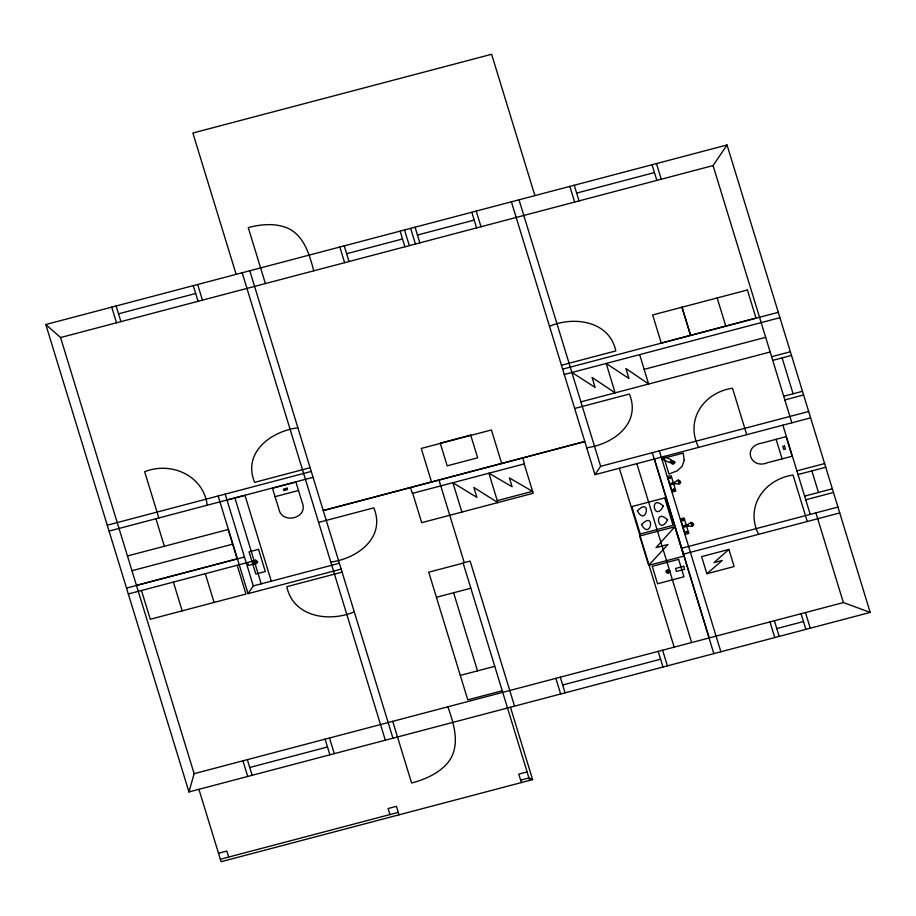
<?xml version="1.0" encoding="UTF-8"?>
<svg xmlns="http://www.w3.org/2000/svg" width="916" height="916" viewBox="0 0 916 916"><rect width="100%" height="100%" fill="white"/><g stroke="black" fill="none" stroke-linecap="round" stroke-linejoin="round"><path stroke-width="1.37" d="M188.959 791.951L194.135 773.677L60.559 337.546L45.8 324.516L727.041 144.98L870.2 612.415L188.959 791.951L45.8 324.516M218.145 495.98L248.064 593.648L253.297 585.931L339.378 563.248M60.559 337.546L713.072 165.578L727.041 144.98M511.391 201.818L594.953 474.683L600.633 466.324L808.668 411.49M674.874 526.746L656.051 547.619L668.004 544.47L648.665 565.321L639.689 536.02L674.874 526.746L683.863 556.092L648.677 565.367M728.884 549.428L713.965 562.607L722.277 560.42L706.866 573.737L701.622 556.619L728.884 549.428L734.128 566.546L706.866 573.737M776.127 439.302L761.826 443.126C742.132 446.103 750.044 470.022 767.803 462.637L792.111 456.237L786.111 436.669L776.127 439.302L782.115 458.87M522.692 457.966L584.786 441.546L323.233 510.555L522.692 457.966L524.49 463.84L412.303 493.403L410.505 487.541M118.508 313.822L195.669 293.486M346.649 253.698L402.525 238.962M417.444 235.034L474.202 220.08M576.645 193.081L654.459 172.574M549.497 326.268C573.885 315.894 609.483 320.818 615.804 350.931L561.439 365.255M297.883 427.783C271.205 431.276 242.339 452.321 254.602 482.354L310.123 467.721M562.63 369.148L778.291 312.322M564.267 374.495L779.928 317.669M644.177 369.343L765.673 337.317M107.264 525.2L311.257 471.442M581.007 401.838L770.161 351.996M109.061 531.074L313.054 477.305M227.031 500.044L244.996 495.361L271.285 581.191M574.675 408.456L629.395 394.04C641.475 423.65 612.964 444.317 586.709 447.752M771.604 356.702L790.371 351.755M772.726 360.366L791.493 355.431M275.052 496.678L278.808 508.724C281.624 524.948 308.887 518.341 302.2 502.552L295.925 482.079L272.476 488.251L275.052 496.678L298.501 490.495M127.461 555.966L228.176 529.494L237.164 558.829L136.461 585.37M783.718 396.25L802.485 391.304M131.973 570.702L232.675 544.161M318.631 522.406L373.82 507.853C386.014 537.715 357.286 558.6 330.779 562.081M784.84 399.914L803.607 394.968M126.523 588.095L244.446 557.02M128.32 593.969L246.244 562.893M594.953 474.683L810.614 417.856M497.274 500.617L532.597 491.308M668.027 478.175L671.611 477.282M248.064 593.648L341.176 569.111M669.699 483.648L674.748 482.32L678.069 479.995L680.405 481.358L680.657 482.595L679.294 484.003L675.149 483.648L670.1 484.976M342.092 572.122L286.822 586.687C293.246 617.304 329.439 622.411 354.263 611.854M671.783 490.449L675.367 489.51M796.897 470.881L824.618 463.576M798.019 474.545L825.74 467.24M463.084 563.145L428.745 572.191L467.767 699.847L502.094 690.801M680.989 520.506L684.584 519.612M682.66 525.979L687.71 524.65L691.03 522.326L693.366 523.689L693.618 524.914L692.256 526.334L688.111 525.979L683.073 527.307M804.626 496.117L832.346 488.812M805.748 499.781L833.468 492.476M436.44 597.278L470.767 588.232M684.744 532.78L688.328 531.841M681.573 548.283L837.934 507.075M683.37 554.157L839.732 512.949M460.29 675.413L494.686 666.356M194.135 773.677L843.373 602.568L870.2 612.415M249.736 767.482L327.493 746.987M562.653 685.008L660.608 659.199M776.779 628.582L803.469 621.54M218.5 853.243L226.847 851.044L228.691 857.067M527.089 771.913L518.754 774.112L521.387 782.573M220.344 859.265L398.265 812.378M520.597 780.134L528.944 777.936L532.62 779.608L510.452 707.221M532.62 779.608L221.1 861.716L198.921 789.329M532.643 491.457L509.399 477.923L512.101 486.717L488.892 473.228L497.869 502.575M497.812 502.586L473.858 487.438L476.904 497.411L452.893 482.709L461.893 512.078M572.019 372.491L595.137 387.434L592.08 377.461L615.14 392.838L606.197 363.446L628.96 378.491L625.903 368.507L648.608 383.987L639.677 354.629M782.115 357.904L793.096 393.777M811.874 470.893L818.48 492.465M713.072 165.578L791.848 422.791M815.904 512.88L843.373 602.568M782.894 425.161L810.213 514.38M807.271 521.502L793.038 475.026C764.299 479.297 744.754 506.743 758.585 534.326M717.171 297.952L725.781 326.073M805.473 612.564L810.259 628.216M746.723 434.688L732.502 388.212C703.751 392.449 684.756 419.997 698.633 447.363M801.076 613.72L805.862 629.372M656.463 163.586L661.249 179.227M652.055 164.743L656.852 180.395M774.386 620.75L779.184 636.402M769.99 621.907L774.787 637.559M674.394 482.423L674.794 483.74M687.355 524.742L687.756 526.07M673.283 482.709L671.107 475.622L667.524 476.56L672.264 492.018L675.836 491.068L673.684 484.037M686.244 525.04L684.069 517.952L680.496 518.891L685.225 534.349L688.809 533.398L686.645 526.356M659.337 450.855L720.869 651.768M574.252 185.25L579.038 200.902M654.436 459.008L709.224 637.925M652.295 452.699L713.839 653.623M569.844 186.406L574.641 202.058M636.838 463.645L691.637 642.563M619.365 468.259L674.142 647.108M534.898 195.623L491.617 54.284L192.864 133.026L236.145 274.353M662.6 650.211L667.398 665.863M658.203 651.368L663.001 667.02M519.006 199.803L600.633 466.324M476.205 211.092L481.003 226.733M471.809 212.249L476.595 227.901M524.204 463.92L533.192 493.266L421.704 522.67L412.715 493.323M501.693 463.507L491.423 429.959L421.268 448.451L431.539 481.988M560.26 677.187L565.058 692.84M555.863 678.344L560.649 693.996M415.051 227.214L419.837 242.866M410.654 228.37L415.44 244.011M404.529 229.985L409.315 245.625M400.132 231.141L404.929 246.793M514.552 706.144L470.126 561.084L463.095 562.939L529.688 780.386M438.97 480.053L464.263 562.63M453.603 592.755L477.522 670.878M344.256 245.866L349.042 261.518M339.847 247.022L344.645 262.674M447.89 706.797C453.775 723.72 460.416 744.181 449.458 760.601C440.47 772.864 425.871 779.161 411.593 783.008L392.712 721.339M313.764 270.815C309.448 254.728 304.226 235.652 287.601 228.095C275.098 222.886 261.06 224.248 248.247 227.569L265.388 283.559M249.793 270.758L392.953 738.193M242.167 272.762L385.327 740.197M399.021 814.816L396.422 806.355L388.086 808.553L389.93 814.576M197.661 284.498L202.459 300.15M193.265 285.666L198.062 301.307M329.497 737.998L334.294 753.65M325.1 739.166L329.886 754.818M234.908 497.972L261.209 583.847M225.187 494.125L253.331 585.919M237.187 565.298L245.992 594.037L150.293 619.262L141.488 590.511M207.211 505.208C203.558 475.473 171.086 461.16 144.659 471.729L158.823 517.952M205.287 573.702L214.092 602.442M116.114 305.99L120.912 321.642M111.718 307.146L116.504 322.798M247.331 759.662L252.129 775.302M242.935 760.818L247.732 776.47M155.926 518.719L164.353 546.245M173.387 582.107L182.192 610.846M673.672 489.167C674.153 490.781 672.241 489.018 673.672 489.167M686.634 531.486C687.115 533.112 685.202 531.349 686.634 531.486M663.379 506.079C654.173 523.505 648.723 492.98 663.379 506.079M667.569 519.773C658.364 537.2 652.913 506.674 667.569 519.773M637.364 510.876C646.375 527.479 652.032 496.071 637.364 510.876M641.555 524.57C650.578 541.173 656.222 509.765 641.555 524.57M669.859 477.751C669.172 478.988 671.085 478.484 669.859 477.751M682.821 520.07C682.111 521.307 684.138 520.849 682.821 520.07M679.787 482.034C679.26 487.907 676.684 475.805 679.787 482.034M692.748 524.353C692.233 530.204 689.656 518.147 692.748 524.353M253.858 561.268L253.721 562.939L255.839 563.901L257.82 561.851L255.518 560.283L253.858 561.268M254.637 561.623L254.556 562.573L255.77 563.122L256.904 561.955L255.587 561.061L254.637 561.623M671.199 461.63L671.062 463.301L673.191 464.263L675.172 462.225L672.859 460.656L671.199 461.63M666.264 570.725L666.138 572.397L668.256 573.359L670.237 571.309L667.936 569.741L666.264 570.725M671.978 461.985L671.909 462.935L673.123 463.496L674.256 462.317L672.928 461.424L671.978 461.985M667.054 571.08L666.974 572.031L668.188 572.58L669.321 571.412L668.004 570.519L667.054 571.08M684.195 460.37L682.134 466.301L677.05 470.858L668.978 474.064L664.111 458.137L683.267 453.088L684.195 460.37M664.043 456.477L662.199 459.214L669.482 462.523L671.336 459.798L664.043 456.477M747.41 289.983L652.661 314.955L661.272 343.076L756.021 318.104L747.41 289.983M470.71 435.123L440.241 443.149L447.191 465.832L477.66 457.805L470.71 435.123M287.132 488.171L283.41 489.155L283.846 490.575L287.567 489.591L287.132 488.171M258.518 549.348L249.049 551.844L255.839 574.046L265.319 571.55L258.518 549.348M255.85 560.317L247.641 562.481L248.545 565.412L256.755 563.248L255.85 560.317M784.485 445.989L782.802 446.435L783.753 449.55L785.436 449.103L784.485 445.989M664.684 497.926L631.845 506.571L640.227 533.971L673.065 525.315L664.684 497.926M678.619 559.355L652.238 566.317L657.573 583.744L683.954 576.782L678.619 559.355M683.725 566.294L675.516 568.47L676.409 571.401L684.618 569.237L683.725 566.294M690.595 335.348L681.985 307.226L690.595 335.348"/></g></svg>
